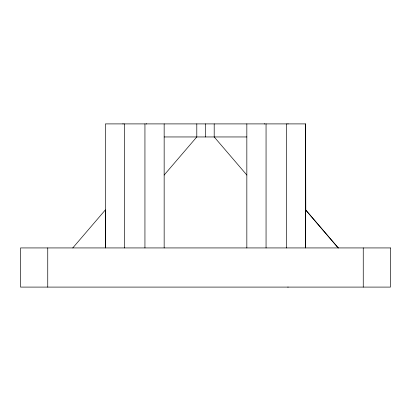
<?xml version="1.0" encoding="UTF-8"?>
<svg xmlns="http://www.w3.org/2000/svg" width="411" height="411" viewBox="0 0 411 411"><rect width="100%" height="100%" fill="white"/><g stroke="black" fill="none" stroke-linecap="round" stroke-linejoin="round"><path stroke-width="0.62" d="M205.5 136.955L205.5 123.901M214.198 123.901L214.198 136.955L246.836 175.035M246.836 247.931L246.836 123.901M266.056 247.931L266.056 123.901M286.364 247.931L286.364 123.901M72.773 247.931L105.411 209.851L105.411 247.931L105.406 123.901L305.589 123.901L305.584 247.931L305.584 209.851L338.222 247.931L305.584 209.851M164.159 175.035L196.797 136.955L196.797 123.901M122.812 123.906L123.223 123.906M146.342 123.906L146.748 123.906M264.247 123.906L264.653 123.906M287.772 123.906L288.183 123.906M164.159 136.955L246.836 136.955M287.772 287.099L288.183 287.099M305.589 123.901L305.784 209.851M363.252 247.931L363.252 287.094M164.159 123.901L164.159 247.931M144.939 123.901L144.939 247.931M124.631 123.901L124.631 247.931M47.748 247.931L47.748 287.099M390.45 247.931L20.55 247.931L20.55 287.094L390.45 287.094L390.45 247.931"/></g></svg>
